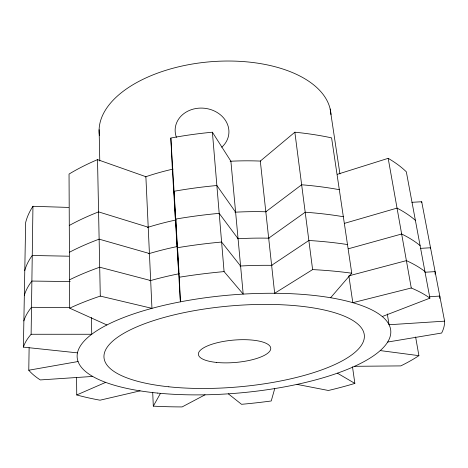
<?xml version="1.0" encoding="UTF-8"?>
<svg xmlns="http://www.w3.org/2000/svg" width="468" height="468" viewBox="0 0 468 468"><rect width="100%" height="100%" fill="white"/><g stroke="black" fill="none" stroke-linecap="round" stroke-linejoin="round"><path stroke-width="0.7" d="M77.46 352.866L23.4 347.121A211.869 66.86 -4.9 0 1 31.116 334.269L32.953 206.294L68.644 207.423M92.682 376.436L40.301 379.928A211.869 66.86 -4.9 0 1 28.776 370.223L29.121 347.695M23.4 347.121L25.646 222.598A199.222 86.486 -4.9 0 1 32.953 206.294M274.739 388.575L271.235 400.977A211.869 66.86 -4.9 0 1 241.529 404.305L228.326 393.828M205.037 394.811L182.111 406.926A211.869 66.86 -4.9 0 1 153.311 406.142L160.46 393.348M330.607 297.742L351.755 273.207L331.59 137.867A199.222 86.486 -4.9 0 0 294.852 132.204L260.313 161.08L274.657 293.272L312.612 269.597A211.869 66.86 -4.9 0 1 351.755 273.207M265.812 211.776L301.649 184.778A204.089 79.273 -4.9 0 1 339.312 189.692M268.679 238.189L305.195 212.22A206.616 75.366 -4.9 0 1 343.342 216.725M271.627 265.338L308.851 240.482A209.214 71.235 -4.9 0 1 347.484 244.553M76.6 377.43L76.74 394.957L105.651 382.379M382.257 316.538L429.905 298.151L406.329 171.809A199.222 86.486 -4.9 0 0 388.177 158.336L337.352 174.307M344.659 223.289L397.039 208.102A204.089 79.273 -4.9 0 1 415.391 220.364M348.461 248.754L401.649 234.006A206.616 75.366 -4.9 0 1 420.1 245.606M349.555 275.658L406.394 260.629A209.214 71.235 -4.9 0 1 424.938 271.522M429.905 298.151A211.869 66.86 -4.9 0 0 411.267 288.001L352.813 302.685L348.853 275.845M140.078 390.868L100.041 400.193A211.869 66.86 -4.9 0 1 76.74 394.957M28.776 370.223L78.051 361.536M387.65 342.05L441.64 333.035A211.869 66.86 -4.9 0 0 444.6 321.159L421.703 201.749L411.922 202.305M444.6 321.159L389.066 324.745L387.293 313.94M429.536 296.73L439.791 296.08A209.214 71.235 -4.9 0 1 439.75 298.455M424.967 272.247L435.1 271.627A206.616 75.366 -4.9 0 1 435.094 274.131M420.516 248.362L430.525 247.765A204.089 79.273 -4.9 0 1 430.56 248.643M354.563 366.304L400.784 365.9A211.869 66.86 -4.9 0 0 418.907 355.662L415.619 336.983M31.116 334.269L91.734 334.263L91.471 317.515M69.094 307.558L31.502 307.306A209.214 71.235 -4.9 0 0 23.862 320.931M70.2 281.56L31.882 281.057A206.616 75.366 -4.9 0 0 24.336 295.413M68.86 256.201L32.251 255.487A204.089 79.273 -4.9 0 0 24.781 270.533M380.232 350.585L418.907 355.662M296.999 384.386L328.39 390.487A211.869 66.86 -4.9 0 0 354.861 383.409L352.492 366.795M69.685 308.166A211.869 66.86 -4.9 0 1 100.287 296.098L151.954 308.348L145.881 176.699L97.519 159.623A199.222 86.486 -4.9 0 0 69.042 174.067L69.685 308.166L106.885 324.967M150.673 280.548L99.702 267.21A209.214 71.235 -4.9 0 0 69.545 279.817M149.427 253.516L99.134 239.154A206.616 75.366 -4.9 0 0 69.416 252.264M148.216 227.214L98.578 211.893A204.089 79.273 -4.9 0 0 69.287 225.477M337.393 373.177L354.861 383.409M212.396 132.21L224.084 271.598L243.196 294.103L230.894 161.22L212.396 132.21A199.222 86.486 -4.9 0 0 170.838 138.037L172.359 169.235L180.396 301.837L179.297 277.231L170.838 138.037M240.593 266.017L221.604 242.038A209.214 71.235 -4.9 0 0 177.501 247.712L178.694 273.821M238.066 238.715L219.199 213.355A206.616 75.366 -4.9 0 0 175.763 219.077L177.044 246.583M235.609 212.174L216.865 185.515A204.089 79.273 -4.9 0 0 174.073 191.272L175.441 220.095M388.177 158.336L411.267 288.001M330.162 109.015L339.943 173.979M294.852 132.204L312.612 269.597M152.697 392.307L153.311 406.142M99.111 129.683L99.783 161.021M97.519 159.623L100.287 296.098M179.297 277.231A211.869 66.86 -4.9 0 1 224.084 271.598M148.596 253.767A153.539 55.493 -4.9 0 1 177.746 246.437M237.416 238.756A153.539 55.493 -4.9 0 1 269.258 238.2M149.83 280.794A155.434 52.422 -4.9 0 1 179.314 273.698M240.025 266.046A155.434 52.422 -4.9 0 1 272.212 265.35M147.549 227.425A151.696 58.395 -4.9 0 1 176.132 219.942M234.965 212.209A151.696 58.395 -4.9 0 1 266.204 211.788M145.238 176.922A148.14 63.759 -4.9 0 1 173.037 169.083M230.174 161.255A148.14 63.759 -4.9 0 1 260.694 161.097M421.703 201.749A199.222 86.486 -4.9 0 1 421.75 202.708M99.462 135.661A116.269 62.051 -4.9 0 1 208.629 61.916A116.269 62.051 -4.9 0 1 330.97 114.602M176.418 137.335A26.939 22.926 5.9 0 1 189.593 110.349A26.939 22.926 5.9 0 1 223.423 117.725A26.939 22.926 5.9 0 1 221.756 147.221M157.687 393.091A157.371 49.187 -4.9 0 0 390.792 331.174A157.371 49.187 -4.9 0 0 153.399 307.962A157.371 49.187 -4.9 0 0 157.687 393.091M216.532 362.431A36.299 11.214 -4.9 0 0 270.756 348.455A36.299 11.214 -4.9 0 0 216.438 342.945A36.299 11.214 -4.9 0 0 216.532 362.431M168.831 386.802A130.648 40.681 -4.9 0 0 364.379 336.445A130.648 40.681 -4.9 0 0 169.276 316.075A130.648 40.681 -4.9 0 0 168.831 386.802"/></g></svg>
